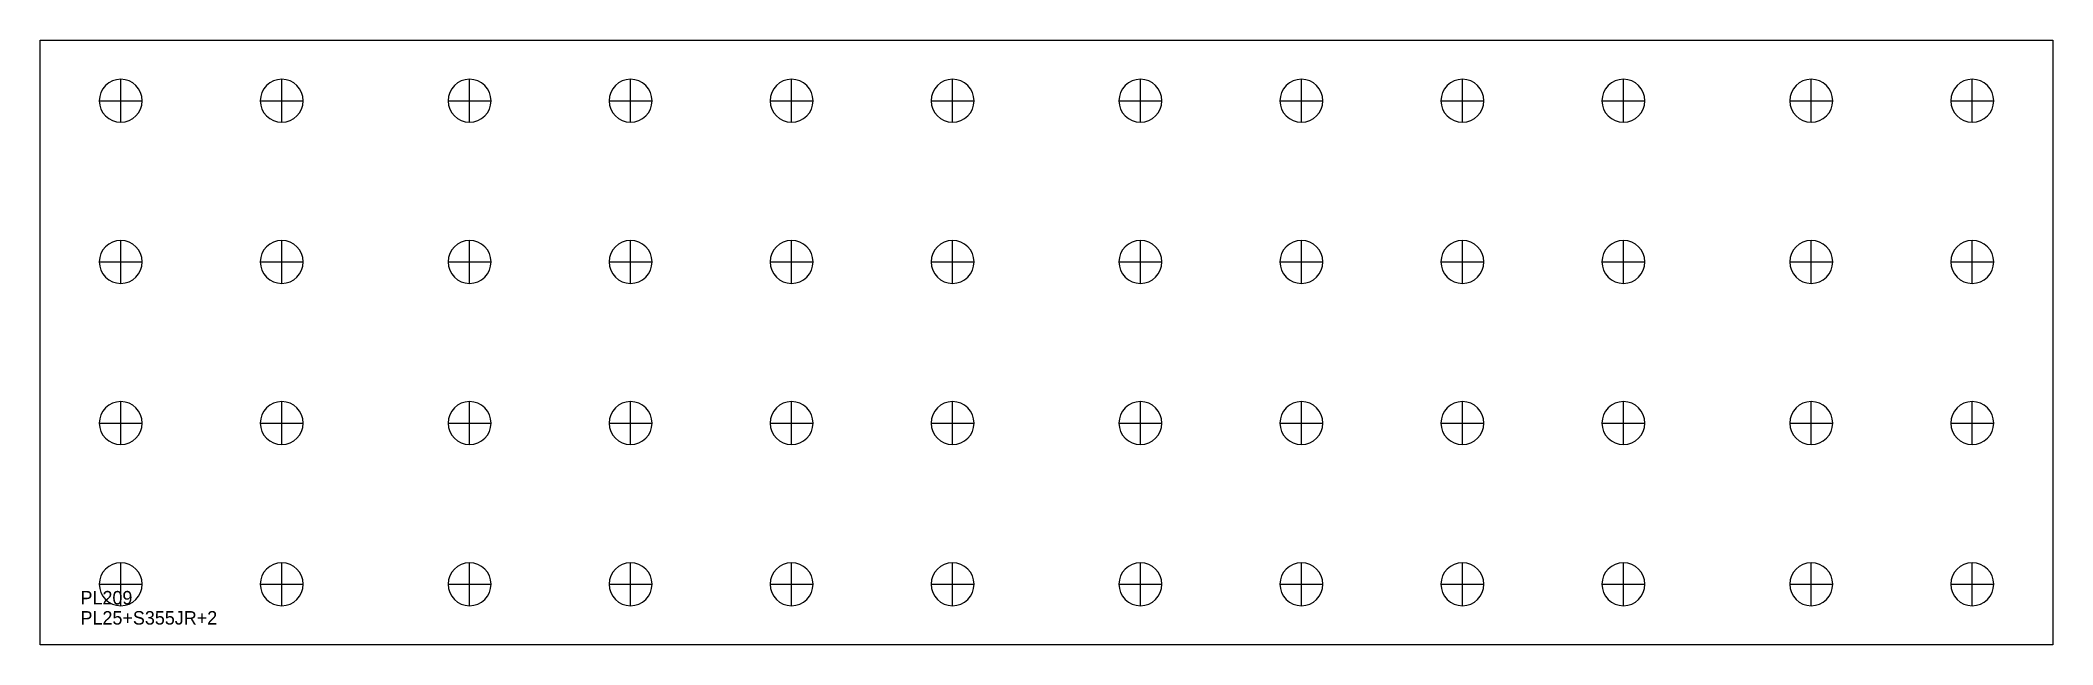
# Model space of a CAD drawing. Extents: x 0 to 1500, y 0 to 450.
import ezdxf

# ---------------------------------------------------------------- set-up
doc = ezdxf.new("R2010")
doc.units = 0
for name, color, linetype in [('30', 7, 'CONTINUOUS'), ('CUT', 7, 'CONTINUOUS'), ('SCRIBE', 3, 'CONTINUOUS'), ('TEXT', 7, 'CONTINUOUS')]:
    doc.layers.add(name, color=color, linetype=linetype)

msp = doc.modelspace()

# ---------------------------------------------------------------- linework, layer by layer
at = {"layer": '30', "color": 7, "linetype": 'CONTINUOUS'}
for p, q in [((60, 389), (60, 421)), ((180, 389), (180, 421)), ((320, 389), (320, 421)), ((440, 389), (440, 421)), ((560, 389), (560, 421)), ((680, 389), (680, 421)), ((820, 389), (820, 421)), ((940, 389), (940, 421)), ((1060, 389), (1060, 421)), ((1180, 389), (1180, 421)), ((1320, 389), (1320, 421)), ((1440, 389), (1440, 421)), ((44, 405), (76, 405)), ((164, 405), (196, 405)), ((304, 405), (336, 405)), ((424, 405), (456, 405)), ((544, 405), (576, 405)), ((664, 405), (696, 405)), ((804, 405), (836, 405)), ((924, 405), (956, 405)), ((1044, 405), (1076, 405)), ((1164, 405), (1196, 405)), ((1304, 405), (1336, 405)), ((1424, 405), (1456, 405)), ((60, 269), (60, 301)), ((180, 269), (180, 301)), ((320, 269), (320, 301)), ((440, 269), (440, 301)), ((560, 269), (560, 301)), ((680, 269), (680, 301)), ((820, 269), (820, 301)), ((940, 269), (940, 301)), ((1060, 269), (1060, 301)), ((1180, 269), (1180, 301)), ((1320, 269), (1320, 301)), ((1440, 269), (1440, 301)), ((44, 285), (76, 285)), ((164, 285), (196, 285)), ((304, 285), (336, 285)), ((424, 285), (456, 285)), ((544, 285), (576, 285)), ((664, 285), (696, 285)), ((804, 285), (836, 285)), ((924, 285), (956, 285)), ((1044, 285), (1076, 285)), ((1164, 285), (1196, 285)), ((1304, 285), (1336, 285)), ((1424, 285), (1456, 285)), ((60, 149), (60, 181)), ((180, 149), (180, 181)), ((320, 149), (320, 181)), ((440, 149), (440, 181)), ((560, 149), (560, 181)), ((680, 149), (680, 181)), ((820, 149), (820, 181)), ((940, 149), (940, 181)), ((1060, 149), (1060, 181)), ((1180, 149), (1180, 181)), ((1320, 149), (1320, 181)), ((1440, 149), (1440, 181)), ((44, 165), (76, 165)), ((164, 165), (196, 165)), ((304, 165), (336, 165)), ((424, 165), (456, 165)), ((544, 165), (576, 165)), ((664, 165), (696, 165)), ((804, 165), (836, 165)), ((924, 165), (956, 165)), ((1044, 165), (1076, 165)), ((1164, 165), (1196, 165)), ((1304, 165), (1336, 165)), ((1424, 165), (1456, 165)), ((60, 29), (60, 61)), ((180, 29), (180, 61)), ((320, 29), (320, 61)), ((440, 29), (440, 61)), ((560, 29), (560, 61)), ((680, 29), (680, 61)), ((820, 29), (820, 61)), ((940, 29), (940, 61)), ((1060, 29), (1060, 61)), ((1180, 29), (1180, 61)), ((1320, 29), (1320, 61)), ((1440, 29), (1440, 61)), ((44, 45), (76, 45)), ((164, 45), (196, 45)), ((304, 45), (336, 45)), ((424, 45), (456, 45)), ((544, 45), (576, 45)), ((664, 45), (696, 45)), ((804, 45), (836, 45)), ((924, 45), (956, 45)), ((1044, 45), (1076, 45)), ((1164, 45), (1196, 45)), ((1304, 45), (1336, 45)), ((1424, 45), (1456, 45))]:
    msp.add_line(p, q, dxfattribs=at)
for points in [[(60, 421, 1), (60, 389, 1)], [(180, 421, 1), (180, 389, 1)], [(320, 421, 1), (320, 389, 1)], [(440, 421, 1), (440, 389, 1)], [(560, 421, 1), (560, 389, 1)], [(680, 421, 1), (680, 389, 1)], [(820, 421, 1), (820, 389, 1)], [(940, 421, 1), (940, 389, 1)], [(1060, 421, 1), (1060, 389, 1)], [(1180, 421, 1), (1180, 389, 1)], [(1320, 421, 1), (1320, 389, 1)], [(1440, 421, 1), (1440, 389, 1)], [(60, 301, 1), (60, 269, 1)], [(180, 301, 1), (180, 269, 1)], [(320, 301, 1), (320, 269, 1)], [(440, 301, 1), (440, 269, 1)], [(560, 301, 1), (560, 269, 1)], [(680, 301, 1), (680, 269, 1)], [(820, 301, 1), (820, 269, 1)], [(940, 301, 1), (940, 269, 1)], [(1060, 301, 1), (1060, 269, 1)], [(1180, 301, 1), (1180, 269, 1)], [(1320, 301, 1), (1320, 269, 1)], [(1440, 301, 1), (1440, 269, 1)], [(60, 181, 1), (60, 149, 1)], [(180, 181, 1), (180, 149, 1)], [(320, 181, 1), (320, 149, 1)], [(440, 181, 1), (440, 149, 1)], [(560, 181, 1), (560, 149, 1)], [(680, 181, 1), (680, 149, 1)], [(820, 181, 1), (820, 149, 1)], [(940, 181, 1), (940, 149, 1)], [(1060, 181, 1), (1060, 149, 1)], [(1180, 181, 1), (1180, 149, 1)], [(1320, 181, 1), (1320, 149, 1)], [(1440, 181, 1), (1440, 149, 1)], [(60, 61, 1), (60, 29, 1)], [(180, 61, 1), (180, 29, 1)], [(320, 61, 1), (320, 29, 1)], [(440, 61, 1), (440, 29, 1)], [(560, 61, 1), (560, 29, 1)], [(680, 61, 1), (680, 29, 1)], [(820, 61, 1), (820, 29, 1)], [(940, 61, 1), (940, 29, 1)], [(1060, 61, 1), (1060, 29, 1)], [(1180, 61, 1), (1180, 29, 1)], [(1320, 61, 1), (1320, 29, 1)], [(1440, 61, 1), (1440, 29, 1)]]:
    msp.add_lwpolyline(points, format="xyb", close=True, dxfattribs=at)
at = {"layer": 'CUT', "color": 7, "linetype": 'CONTINUOUS'}
msp.add_lwpolyline([(0, 0), (0, 450), (1500, 450), (1500, 0)], close=True, dxfattribs=at)

# ---------------------------------------------------------------- texts
at = {"layer": 'SCRIBE', "color": 3}
msp.add_text('PL209', height=10, dxfattribs=at).set_placement((30, 30))
at = {"layer": 'TEXT', "color": 7}
msp.add_text('PL25+S355JR+2', height=10, dxfattribs=at).set_placement((30, 15))

doc.saveas('drawing.dxf')
